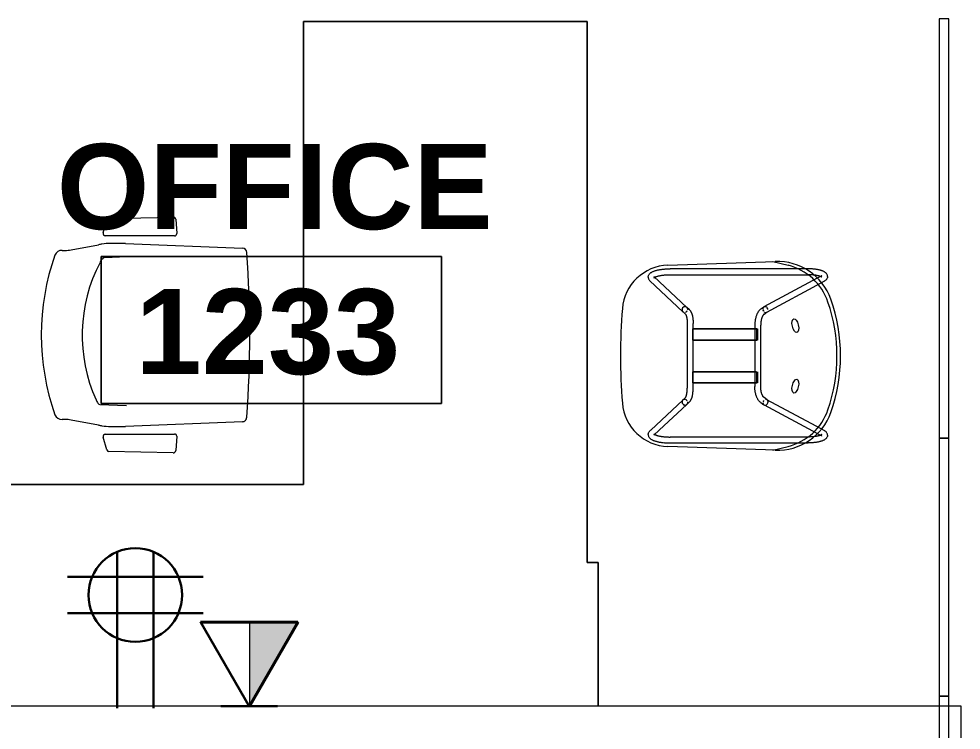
# Model space of a CAD drawing. Header units: inches. Extents: x -326 to 986, y -79 to 1436.
# Drawn here: x -183.1 to -83.5, y 586.6 to 661.8 of the extents above; entities that cross this region are included whole.
import ezdxf

# ---------------------------------------------------------------- set-up
doc = ezdxf.new("R2010")
doc.units = ezdxf.units.IN
doc.header["$MEASUREMENT"] = 0
for name, color, linetype, lineweight in [('A-ANNO-NOTE', 131, 'Continuous', 13), ('A-AREA-IDEN', 2, 'Continuous', 9), ('A-GLAZ-CURT', 52, 'Continuous', 9), ('A-WALL', 113, 'Continuous', 13), ('I-FURN', 30, 'Continuous', 9)]:
    doc.layers.add(name, color=color, linetype=linetype, lineweight=lineweight)
doc.styles.add('Swis721 Lt BT_B', font='', dxfattribs={"height": 9})
doc.styles.get('Swis721 Lt BT_B').set_extended_font_data('Swis721 Lt BT', bold=True)

# ---------------------------------------------------------------- blocks, each defined once
blk = doc.blocks.new('System Panel - Glazed - Offset-8644220-Level XX  POWER _ SIGNAL NEW')
at = {"layer": 'A-GLAZ-CURT', "lineweight": 13}
for p, q in [((22.156, 1.75), (-22.156, 1.75)), ((-22.156, 1.75), (-22.156, 0.75)), ((22.156, 0.75), (22.156, 1.75)), ((-22.156, 0.75), (22.156, 0.75))]:
    blk.add_line(p, q, dxfattribs=at)
blk = doc.blocks.new('System Panel - Glazed - Offset-8642963-Level XX  POWER _ SIGNAL NEW')
at = {"layer": 'A-GLAZ-CURT', "lineweight": 13}
for p, q in [((13.625, 1.75), (-13.625, 1.75)), ((-13.625, 1.75), (-13.625, 0.75)), ((13.625, 0.75), (13.625, 1.75)), ((-13.625, 0.75), (13.625, 0.75))]:
    blk.add_line(p, q, dxfattribs=at)
blk = doc.blocks.new('System Panel - Glazed - Offset-8642971-Level XX  POWER _ SIGNAL NEW')
at = {"layer": 'A-GLAZ-CURT', "lineweight": 13}
for p, q in [((3.25, 1.75), (-3.25, 1.75)), ((-3.25, 1.75), (-3.25, 0.75)), ((3.25, 0.75), (3.25, 1.75)), ((-3.25, 0.75), (3.25, 0.75))]:
    blk.add_line(p, q, dxfattribs=at)
blk = doc.blocks.new('Furniture 6 - Furniture 2-8662444-Level XX  POWER _ SIGNAL NEW')
at = {"layer": 'I-FURN'}
for p, q in [((-123.03, 661.512), (-153.03, 661.512)), ((-153.03, 661.512), (-153.03, 612.574)), ((-153.03, 612.574), (-153.03, 661.512)), ((-153.03, 661.512), (-123.03, 661.512)), ((-123.03, 604.355), (-123.03, 661.512)), ((-123.03, 661.512), (-123.03, 604.355)), ((-153.03, 612.574), (-225.03, 612.574)), ((-225.03, 612.574), (-153.03, 612.574)), ((-121.856, 604.355), (-123.03, 604.355)), ((-123.03, 604.355), (-121.856, 604.355)), ((-121.856, 589.146), (-121.856, 604.355)), ((-121.856, 604.355), (-121.856, 589.146))]:
    blk.add_line(p, q, dxfattribs=at)
blk = doc.blocks.new('Haworth_Chair_Very-Perforated Conference - Arms-7937587-Level XX  POWER _ SIGNAL NEW')
at = {"layer": 'I-FURN'}
for p, q in [((-9.659, -3.101), (-9.17, 9.25)), ((9.17, 9.25), (9.659, -3.101)), ((-12.221, 2.204), (-10.702, 2.33)), ((-10.469, 2.076), (-10.471, -5.238)), ((10.471, -5.238), (10.469, 2.076)), ((10.702, 2.33), (12.221, 2.204)), ((-12.311, -4.885), (-12.459, 1.93)), ((12.459, 1.93), (12.311, -4.885)), ((-8.184, -5.321), (-8.284, -2.932)), ((7.346, -5.81), (7.447, -3)), ((-10.785, -5.447), (-12.127, -5.088)), ((-8.991, -8.85), (-9.535, -5.953)), ((9.535, -5.953), (8.991, -8.85)), ((12.127, -5.088), (10.785, -5.447)), ((-8.925, -9.815), (-8.928, -9.49)), ((8.928, -9.49), (8.925, -9.815))]:
    blk.add_line(p, q, dxfattribs=at)
for centre, radius, start, end in [((-0.001, -107.246), 117.284, 85.74387, 94.25612), ((-8.705, 9.25), 0.465, 90, 180), ((8.705, 9.25), 0.465, 0, 90.14149), ((-12.199, 1.945), 0.26, 94.72362, 183.27638), ((-10.723, 2.076), 0.254, 359.98353, 85.12139), ((10.723, 2.076), 0.254, 94.87861, 180.01647), ((12.199, 1.945), 0.26, 356.72362, 85.27638), ((14.881, -4.072), 24.558, 177.73399, 181.39604), ((-14.881, -4.072), 24.558, 358.60396, 2.26601), ((-12.062, -4.844), 0.253, 189.35868, 255.01487), ((-1.673, -4.475), 8, 181.39604, 188.06317), ((1.673, -4.475), 8, 351.93683, 358.60396), ((12.062, -4.844), 0.253, 284.98513, 350.64132), ((-10.72, -5.205), 0.251, 255.01487, 352.31467), ((-1.673, -4.475), 8, 188.06317, 190.64227), ((-7.905, -5.31), 0.279, 182.28611, 236.52672), ((-7.069, -4.46), 1.467, 227.58625, 244.44888), ((0.025, 8.859), 16.547, 242.31317, 294.41188), ((7.067, -5.794), 0.28, 303.43533, 356.56467), ((1.673, -4.475), 8, 349.35773, 351.93683), ((10.72, -5.205), 0.251, 187.68533, 284.98513), ((6.231, -4.528), 1.796, 290.63116, 303.43533), ((-12.59, -9.526), 3.662, 0.55924, 10.64227), ((12.59, -9.526), 3.662, 169.35773, 179.44076), ((-8.202, -9.876), 0.726, 175.2058, 250.56974), ((8.202, -9.876), 0.726, 289.43026, 4.7942), ((0, 13.375), 25.381, 250.56974, 289.43026)]:
    blk.add_arc(centre, radius, start, end, dxfattribs=at)
blk = doc.blocks.new('HighTower_Eyes_Guest - HighTower_Eyes_Guest-V57-Level XX  POWER _ SIGNAL NEW')
at = {"layer": 'I-FURN'}
for p, q in [((-7.864, 9.086), (-7.92, 9.146)), ((-4.667, 5.665), (-7.847, 9.068)), ((7.92, 9.146), (4.668, 5.666)), ((-8.377, 8.719), (-7.864, 8.17)), ((-8.247, 8.726), (-8.249, 8.724)), ((-7.851, 8.157), (-5.124, 5.238)), ((5.124, 5.239), (8.377, 8.719)), ((8.247, 8.726), (8.249, 8.724)), ((-9.978, -4.107), (-9.581, 7.252)), ((-9.199, 7.02), (-9.199, -7.229)), ((-8.574, -7.566), (-8.574, 7.02)), ((8.574, 7.02), (8.574, -7.566)), ((9.199, -7.185), (9.199, 7.02)), ((9.581, 7.252), (9.978, -4.107)), ((-5.128, 5.245), (-4.85, 4.951)), ((-4.396, 5.38), (-4.673, 5.674)), ((3.421, 5.203), (-3.421, 5.203)), ((4.673, 5.674), (4.396, 5.38)), ((4.85, 4.951), (5.128, 5.245)), ((-3.421, 4.578), (-2.858, 4.578)), ((-1.677, 4.614), (-2.858, 4.614)), ((-2.858, 4.614), (-2.858, 4.589)), ((-2.858, 4.602), (-1.677, 4.602)), ((-2.858, 4.578), (-2.858, 4.602)), ((-2.858, 3.535), (-2.858, 4.602)), ((-2.858, 4.589), (-2.858, 4.578)), ((-2.858, 4.583), (-2.858, 3.073)), ((-1.677, 4.589), (-1.677, 4.614)), ((-1.677, 4.602), (-1.677, 4.578)), ((-1.677, 4.602), (-1.677, 3.535)), ((-1.677, 4.578), (-1.677, 4.589)), ((-1.677, 3.073), (-1.677, 4.583)), ((-1.677, 4.578), (1.677, 4.578)), ((1.677, 4.589), (1.677, 4.614)), ((1.677, 4.614), (2.033, 4.614)), ((1.677, 3.535), (1.677, 4.602)), ((1.677, 4.602), (1.677, 4.578)), ((2.858, 4.602), (1.677, 4.602)), ((1.677, 4.578), (1.677, 4.589)), ((1.677, 4.583), (1.677, 3.073)), ((2.038, 4.614), (2.858, 4.614)), ((2.858, 4.614), (2.858, 4.589)), ((2.858, 4.578), (2.858, 4.602)), ((2.858, 4.602), (2.858, 3.535)), ((2.858, 4.589), (2.858, 4.578)), ((2.858, 3.073), (2.858, 4.583)), ((2.858, 4.578), (3.421, 4.578)), ((2.858, 4.578), (2.858, 4.578)), ((-2.858, 3.207), (-2.858, 3.535)), ((-2.858, -1.431), (-2.858, 3.207)), ((-2.858, 3.073), (-2.858, 1.82)), ((-1.677, 3.535), (-1.677, 3.207)), ((-1.677, 3.207), (-1.677, -1.431)), ((-1.677, 1.82), (-1.677, 3.073)), ((1.677, 3.207), (1.677, 3.535)), ((1.677, -1.431), (1.677, 3.207)), ((1.677, 3.073), (1.677, 1.82)), ((2.858, 3.535), (2.858, 3.207)), ((2.858, 3.207), (2.858, -1.431)), ((2.858, 1.82), (2.858, 3.073)), ((-2.858, 1.82), (-2.858, 0.754)), ((-1.677, 0.754), (-1.677, 1.82)), ((1.677, 1.82), (1.677, 0.754)), ((2.858, 0.754), (2.858, 1.82)), ((-2.858, 0.754), (-2.858, 0.181)), ((-2.858, 0.181), (-2.858, -0.384)), ((-1.677, -0.384), (-1.677, 0.754)), ((1.677, 0.754), (1.677, -0.384)), ((2.858, -0.384), (2.858, 0.754)), ((-2.858, -0.384), (-2.858, -1.718)), ((-1.677, -1.718), (-1.677, -0.384)), ((1.677, -0.384), (1.677, -1.718)), ((2.858, -1.718), (2.858, -0.384)), ((3.251, -1.942), (-3.251, -1.942)), ((-2.858, -1.758), (-2.858, -1.431)), ((-2.858, -1.758), (-2.858, -1.942)), ((-2.858, -1.958), (-2.858, -1.758)), ((-2.858, -1.987), (-2.858, -2.034)), ((-2.858, -2.034), (-2.858, -1.987)), ((-1.677, -1.431), (-1.677, -1.758)), ((-1.677, -1.758), (-1.677, -1.958)), ((-1.677, -1.942), (-1.677, -1.758)), ((1.677, -1.758), (1.677, -1.431)), ((1.677, -1.758), (1.677, -1.945)), ((1.677, -1.958), (1.677, -1.758)), ((2.858, -1.431), (2.858, -1.758)), ((2.858, -1.758), (2.858, -1.958)), ((2.858, -1.943), (2.858, -1.758)), ((2.858, -1.99), (2.858, -2.037)), ((2.858, -2.037), (2.858, -1.99)), ((-5.18, -2.919), (-8.175, -8.495)), ((-4.924, -2.564), (-5.162, -2.9)), ((-4.652, -3.262), (-4.414, -2.926)), ((-3.251, -2.567), (3.251, -2.567)), ((-2.858, -2.037), (-2.858, -2.099)), ((-2.858, -2.099), (-2.858, -2.037)), ((-2.858, -2.174), (-2.858, -2.103)), ((-2.858, -2.121), (-2.858, -2.174)), ((-1.677, -2.121), (-2.858, -2.121)), ((-1.677, -2.223), (-2.858, -2.223)), ((-1.677, -2.037), (-1.677, -2.087)), ((-1.677, -2.087), (-1.677, -2.037)), ((-1.677, -2.103), (-1.677, -2.161)), ((1.677, -2.053), (1.677, -2.103)), ((1.677, -2.103), (1.677, -2.053)), ((1.677, -2.121), (1.677, -2.179)), ((1.677, -2.179), (1.677, -2.121)), ((2.858, -2.121), (1.677, -2.121)), ((2.858, -2.223), (1.677, -2.223)), ((2.858, -2.041), (2.858, -2.103)), ((2.858, -2.103), (2.858, -2.041)), ((2.858, -2.108), (2.858, -2.179)), ((2.858, -2.179), (2.858, -2.121)), ((4.414, -2.926), (4.652, -3.262)), ((5.162, -2.9), (4.924, -2.564)), ((8.197, -8.536), (5.171, -2.904)), ((-9.968, -3.844), (-9.567, -5.453)), ((-7.715, -8.958), (-4.629, -3.215)), ((4.621, -3.199), (7.715, -8.958)), ((9.968, -3.844), (9.567, -5.453)), ((-9.199, -7.229), (-9.199, -7.566)), ((9.199, -7.566), (9.199, -7.229)), ((-8.197, -8.536), (-8.427, -8.964)), ((-7.877, -9.259), (-7.715, -8.958)), ((7.715, -8.958), (7.877, -9.259)), ((8.427, -8.964), (8.197, -8.536)), ((-8.302, -9.029), (-8.304, -9.027)), ((8.302, -9.029), (8.304, -9.027))]:
    blk.add_line(p, q, dxfattribs=at)
at = {"layer": 'I-FURN', "flags": 128}
for points in [[(-8.315, 9.333), (-8.382, 9.328), (-8.445, 9.315), (-8.505, 9.294), (-8.56, 9.267), (-8.61, 9.235), (-8.654, 9.2), (-8.695, 9.163), (-8.732, 9.123), (-8.766, 9.081), (-8.797, 9.037), (-8.826, 8.992), (-8.853, 8.945), (-8.879, 8.895), (-8.9, 8.851)], [(-8.313, 9.333), (-8.249, 9.328), (-8.185, 9.315), (-8.125, 9.294), (-8.071, 9.267), (-8.021, 9.235), (-7.976, 9.2), (-7.936, 9.163), (-7.92, 9.146)], [(8.313, 9.333), (8.249, 9.328), (8.185, 9.315), (8.125, 9.294), (8.071, 9.267), (8.021, 9.235), (7.976, 9.2), (7.936, 9.163), (7.92, 9.146)], [(8.315, 9.333), (8.382, 9.328), (8.445, 9.315), (8.505, 9.294), (8.56, 9.267), (8.61, 9.235), (8.654, 9.2), (8.695, 9.163), (8.732, 9.123), (8.766, 9.081), (8.797, 9.037), (8.826, 8.992), (8.853, 8.945), (8.879, 8.895), (8.9, 8.851)], [(-8.903, 8.844), (-8.926, 8.791), (-8.948, 8.736), (-8.969, 8.679), (-8.989, 8.621), (-9.008, 8.56), (-9.026, 8.497), (-9.044, 8.433), (-9.06, 8.366), (-9.075, 8.298), (-9.09, 8.229), (-9.103, 8.157), (-9.116, 8.084), (-9.128, 8.01), (-9.139, 7.934), (-9.149, 7.857), (-9.158, 7.779), (-9.167, 7.7)], [(-8.299, 8.655), (-8.313, 8.63), (-8.327, 8.6), (-8.342, 8.567), (-8.358, 8.531), (-8.373, 8.491), (-8.388, 8.448), (-8.403, 8.402), (-8.417, 8.354), (-8.432, 8.303), (-8.445, 8.249), (-8.459, 8.193), (-8.471, 8.134), (-8.483, 8.074), (-8.495, 8.011), (-8.506, 7.947), (-8.516, 7.88), (-8.525, 7.813)], [(-8.383, 8.726), (-8.381, 8.724), (-8.377, 8.719)], [(-8.263, 8.709), (-8.273, 8.695), (-8.285, 8.677), (-8.299, 8.655)], [(-8.249, 8.724), (-8.255, 8.719), (-8.263, 8.709)], [(8.249, 8.724), (8.255, 8.719), (8.263, 8.709)], [(8.263, 8.709), (8.273, 8.695), (8.285, 8.677), (8.299, 8.655)], [(8.299, 8.655), (8.313, 8.63), (8.327, 8.6), (8.342, 8.567), (8.358, 8.531), (8.373, 8.491), (8.388, 8.448), (8.403, 8.402), (8.417, 8.354), (8.432, 8.303), (8.445, 8.249), (8.459, 8.193), (8.471, 8.134), (8.483, 8.074), (8.495, 8.011), (8.506, 7.947), (8.516, 7.88), (8.525, 7.813)], [(8.383, 8.726), (8.381, 8.724), (8.377, 8.719)], [(8.903, 8.844), (8.926, 8.791), (8.948, 8.736), (8.969, 8.679), (8.989, 8.621), (9.008, 8.56), (9.026, 8.497), (9.044, 8.433), (9.06, 8.366), (9.075, 8.298), (9.09, 8.229), (9.103, 8.157), (9.116, 8.084), (9.128, 8.01), (9.139, 7.934), (9.149, 7.857), (9.158, 7.779), (9.167, 7.7)], [(-9.186, 7.458), (-9.19, 7.376), (-9.194, 7.293), (-9.197, 7.21), (-9.198, 7.126), (-9.199, 7.043), (-9.199, 7.02)], [(-9.168, 7.684), (-9.174, 7.62), (-9.18, 7.539), (-9.186, 7.458)], [(-8.526, 7.804), (-8.534, 7.743), (-8.541, 7.673), (-8.548, 7.601), (-8.555, 7.528), (-8.56, 7.455), (-8.564, 7.38), (-8.568, 7.305), (-8.571, 7.229), (-8.573, 7.153), (-8.574, 7.077), (-8.574, 7.02)], [(8.526, 7.804), (8.534, 7.743), (8.541, 7.673), (8.548, 7.601), (8.555, 7.528), (8.56, 7.455), (8.564, 7.38), (8.568, 7.305), (8.571, 7.229), (8.573, 7.153), (8.574, 7.077), (8.574, 7.02)], [(9.168, 7.684), (9.174, 7.62), (9.18, 7.539), (9.186, 7.458)], [(9.186, 7.458), (9.19, 7.376), (9.194, 7.293), (9.197, 7.21), (9.198, 7.126), (9.199, 7.043), (9.199, 7.02)], [(-4.397, 5.381), (-4.395, 5.38), (-4.391, 5.377), (-4.384, 5.372), (-4.374, 5.366), (-4.361, 5.359), (-4.346, 5.351), (-4.329, 5.343), (-4.309, 5.334), (-4.286, 5.325), (-4.262, 5.316), (-4.236, 5.308), (-4.208, 5.299), (-4.178, 5.29), (-4.146, 5.282), (-4.113, 5.274), (-4.078, 5.266), (-4.042, 5.259), (-4.004, 5.251), (-3.966, 5.245), (-3.926, 5.239), (-3.885, 5.233), (-3.843, 5.227), (-3.801, 5.223), (-3.757, 5.218), (-3.713, 5.215), (-3.668, 5.211), (-3.623, 5.209), (-3.578, 5.206), (-3.532, 5.205), (-3.486, 5.204), (-3.44, 5.203), (-3.421, 5.203)], [(4.397, 5.381), (4.395, 5.38), (4.391, 5.377), (4.384, 5.372), (4.374, 5.366), (4.361, 5.359), (4.346, 5.351), (4.329, 5.343), (4.309, 5.334), (4.286, 5.325), (4.262, 5.316), (4.236, 5.308), (4.208, 5.299), (4.178, 5.29), (4.146, 5.282), (4.113, 5.274), (4.078, 5.266), (4.042, 5.259), (4.004, 5.251), (3.966, 5.245), (3.926, 5.239), (3.885, 5.233), (3.843, 5.227), (3.801, 5.223), (3.757, 5.218), (3.713, 5.215), (3.668, 5.211), (3.623, 5.209), (3.578, 5.206), (3.532, 5.205), (3.486, 5.204), (3.44, 5.203), (3.421, 5.203)], [(-4.85, 4.951), (-4.82, 4.921), (-4.788, 4.894), (-4.756, 4.869), (-4.722, 4.847), (-4.688, 4.826), (-4.653, 4.806), (-4.617, 4.788), (-4.581, 4.771), (-4.543, 4.755), (-4.504, 4.739), (-4.464, 4.725), (-4.423, 4.711), (-4.382, 4.699), (-4.339, 4.686), (-4.295, 4.675), (-4.25, 4.664), (-4.204, 4.654), (-4.157, 4.644), (-4.11, 4.635), (-4.062, 4.627), (-4.012, 4.62), (-3.962, 4.613), (-3.912, 4.606), (-3.861, 4.601), (-3.809, 4.596), (-3.757, 4.591), (-3.704, 4.587), (-3.651, 4.584), (-3.598, 4.582), (-3.544, 4.58), (-3.491, 4.579), (-3.437, 4.578), (-3.421, 4.578)], [(4.85, 4.951), (4.82, 4.921), (4.788, 4.894), (4.756, 4.869), (4.722, 4.847), (4.688, 4.826), (4.653, 4.806), (4.617, 4.788), (4.581, 4.771), (4.543, 4.755), (4.504, 4.739), (4.464, 4.725), (4.423, 4.711), (4.382, 4.699), (4.339, 4.686), (4.295, 4.675), (4.25, 4.664), (4.204, 4.654), (4.157, 4.644), (4.11, 4.635), (4.062, 4.627), (4.012, 4.62), (3.962, 4.613), (3.912, 4.606), (3.861, 4.601), (3.809, 4.596), (3.757, 4.591), (3.704, 4.587), (3.651, 4.584), (3.598, 4.582), (3.544, 4.58), (3.491, 4.579), (3.437, 4.578), (3.421, 4.578)], [(-4.924, -2.564), (-4.892, -2.522), (-4.858, -2.482), (-4.821, -2.443), (-4.783, -2.407), (-4.742, -2.372), (-4.7, -2.339), (-4.656, -2.307), (-4.611, -2.277), (-4.564, -2.248), (-4.515, -2.221), (-4.465, -2.195), (-4.414, -2.17), (-4.361, -2.147), (-4.307, -2.125), (-4.251, -2.104), (-4.195, -2.085), (-4.137, -2.066), (-4.078, -2.049), (-4.019, -2.033), (-3.958, -2.019), (-3.896, -2.006), (-3.834, -1.994), (-3.771, -1.983), (-3.707, -1.973), (-3.643, -1.965), (-3.578, -1.958), (-3.513, -1.952), (-3.447, -1.948), (-3.381, -1.945), (-3.315, -1.943), (-3.251, -1.942)], [(4.924, -2.564), (4.892, -2.522), (4.858, -2.482), (4.821, -2.443), (4.783, -2.407), (4.742, -2.372), (4.7, -2.339), (4.656, -2.307), (4.611, -2.277), (4.564, -2.248), (4.515, -2.221), (4.465, -2.195), (4.414, -2.17), (4.361, -2.147), (4.307, -2.125), (4.251, -2.104), (4.195, -2.085), (4.137, -2.066), (4.078, -2.049), (4.019, -2.033), (3.958, -2.019), (3.896, -2.006), (3.834, -1.994), (3.771, -1.983), (3.707, -1.973), (3.643, -1.965), (3.578, -1.958), (3.513, -1.952), (3.447, -1.948), (3.381, -1.945), (3.315, -1.943), (3.251, -1.942)], [(-4.414, -2.926), (-4.405, -2.914), (-4.393, -2.9), (-4.379, -2.885), (-4.363, -2.87), (-4.345, -2.854), (-4.324, -2.838), (-4.301, -2.821), (-4.276, -2.804), (-4.248, -2.788), (-4.218, -2.771), (-4.186, -2.754), (-4.153, -2.738), (-4.117, -2.722), (-4.079, -2.707), (-4.04, -2.692), (-3.998, -2.678), (-3.956, -2.664), (-3.911, -2.652), (-3.866, -2.64), (-3.819, -2.628), (-3.771, -2.618), (-3.722, -2.608), (-3.672, -2.6), (-3.621, -2.592), (-3.569, -2.586), (-3.517, -2.58), (-3.464, -2.575), (-3.411, -2.572), (-3.357, -2.569), (-3.303, -2.568), (-3.251, -2.567)], [(4.414, -2.926), (4.405, -2.914), (4.393, -2.9), (4.379, -2.885), (4.363, -2.87), (4.345, -2.854), (4.324, -2.838), (4.301, -2.821), (4.276, -2.804), (4.248, -2.788), (4.218, -2.771), (4.186, -2.754), (4.153, -2.738), (4.117, -2.722), (4.079, -2.707), (4.04, -2.692), (3.998, -2.678), (3.956, -2.664), (3.911, -2.652), (3.866, -2.64), (3.819, -2.628), (3.771, -2.618), (3.722, -2.608), (3.672, -2.6), (3.621, -2.592), (3.569, -2.586), (3.517, -2.58), (3.464, -2.575), (3.411, -2.572), (3.357, -2.569), (3.303, -2.568), (3.251, -2.567)], [(-8.387, -9.629), (-8.45, -9.624), (-8.511, -9.612), (-8.568, -9.592), (-8.62, -9.566), (-8.667, -9.536), (-8.709, -9.504), (-8.747, -9.468), (-8.781, -9.432), (-8.812, -9.393), (-8.84, -9.353), (-8.867, -9.312), (-8.892, -9.269), (-8.915, -9.225), (-8.937, -9.179), (-8.957, -9.131), (-8.977, -9.082), (-8.996, -9.031), (-9.014, -8.979), (-9.03, -8.925), (-9.047, -8.869), (-9.062, -8.812), (-9.076, -8.753), (-9.09, -8.693), (-9.103, -8.631), (-9.115, -8.568), (-9.126, -8.504), (-9.137, -8.438), (-9.146, -8.372), (-9.155, -8.304), (-9.163, -8.235), (-9.171, -8.165), (-9.177, -8.095), (-9.183, -8.023), (-9.188, -7.952), (-9.192, -7.879), (-9.195, -7.806), (-9.197, -7.733), (-9.199, -7.66), (-9.199, -7.586), (-9.199, -7.566)], [(-8.551, -8.079), (-8.556, -8.027), (-8.56, -7.963), (-8.565, -7.898), (-8.568, -7.833), (-8.571, -7.767), (-8.573, -7.701), (-8.574, -7.635), (-8.574, -7.569), (-8.574, -7.566)], [(8.387, -9.629), (8.45, -9.624), (8.511, -9.612), (8.568, -9.592), (8.62, -9.566), (8.667, -9.536), (8.709, -9.504), (8.747, -9.468), (8.781, -9.432), (8.812, -9.393), (8.84, -9.353), (8.867, -9.312), (8.892, -9.269), (8.915, -9.225), (8.937, -9.179), (8.957, -9.131), (8.977, -9.082), (8.996, -9.031), (9.014, -8.979), (9.03, -8.925), (9.047, -8.869), (9.062, -8.812), (9.076, -8.753), (9.09, -8.693), (9.103, -8.631), (9.115, -8.568), (9.126, -8.504), (9.137, -8.438), (9.146, -8.372), (9.155, -8.304), (9.163, -8.235), (9.171, -8.165), (9.177, -8.095), (9.183, -8.023), (9.188, -7.952), (9.192, -7.879), (9.195, -7.806), (9.197, -7.733), (9.199, -7.66), (9.199, -7.586), (9.199, -7.566)], [(8.538, -8.199), (8.544, -8.152), (8.55, -8.09), (8.556, -8.027), (8.56, -7.963), (8.564, -7.903)], [(8.565, -7.898), (8.568, -7.833), (8.571, -7.767), (8.573, -7.701), (8.574, -7.635), (8.574, -7.569), (8.574, -7.566)], [(-8.538, -8.199), (-8.544, -8.152), (-8.55, -8.09)], [(-8.384, -8.883), (-8.397, -8.85), (-8.409, -8.814), (-8.422, -8.776), (-8.435, -8.735), (-8.447, -8.692), (-8.459, -8.646), (-8.471, -8.598), (-8.482, -8.548), (-8.492, -8.496), (-8.502, -8.443), (-8.512, -8.387), (-8.521, -8.331), (-8.529, -8.272), (-8.537, -8.213)], [(-8.471, -9.029), (-8.47, -9.027), (-8.465, -9.022), (-8.458, -9.013), (-8.449, -9), (-8.438, -8.983), (-8.427, -8.964)], [(-8.316, -9.013), (-8.325, -9), (-8.335, -8.983), (-8.346, -8.963), (-8.358, -8.94), (-8.371, -8.913), (-8.384, -8.883)], [(8.316, -9.013), (8.325, -9), (8.335, -8.983), (8.346, -8.963), (8.358, -8.94), (8.371, -8.913), (8.384, -8.883)], [(8.384, -8.883), (8.397, -8.85), (8.409, -8.814), (8.422, -8.776), (8.435, -8.735), (8.447, -8.692), (8.459, -8.646), (8.471, -8.598), (8.482, -8.548), (8.492, -8.496), (8.502, -8.443), (8.512, -8.387), (8.521, -8.331), (8.529, -8.272), (8.537, -8.213)], [(8.471, -9.029), (8.47, -9.027), (8.465, -9.022), (8.458, -9.013), (8.449, -9), (8.438, -8.983), (8.427, -8.964)], [(-8.387, -9.629), (-8.323, -9.624), (-8.262, -9.612), (-8.205, -9.592), (-8.153, -9.566), (-8.107, -9.536), (-8.065, -9.504), (-8.027, -9.468), (-7.993, -9.432), (-7.962, -9.393), (-7.933, -9.353), (-7.907, -9.312), (-7.882, -9.269), (-7.877, -9.259)], [(-8.304, -9.027), (-8.309, -9.022), (-8.316, -9.013)], [(8.387, -9.629), (8.323, -9.624), (8.262, -9.612), (8.205, -9.592), (8.153, -9.566), (8.107, -9.536), (8.065, -9.504), (8.027, -9.468), (7.993, -9.432), (7.962, -9.393), (7.933, -9.353), (7.907, -9.312), (7.882, -9.269), (7.877, -9.259)], [(8.304, -9.027), (8.309, -9.022), (8.316, -9.013)]]:
    blk.add_lwpolyline(points, dxfattribs=at)
at = {"layer": 'I-FURN'}
for centre, radius, start, end in [((-4.584, 7.077), 5, 94.68367, 178), ((0, -48.875), 61.139, 85.31633, 94.68367), ((4.584, 7.077), 5, 2, 85.31633), ((-3.981, -4.316), 6, 178, 250.52754), ((3.981, -4.316), 6, 289.47246, 2), ((-3.746, -4.001), 6, 194, 251.10821), ((3.746, -4.001), 6, 288.89179, 346), ((0, 6.944), 17.568, 251.10821, 288.89179), ((0, 6.944), 17.943, 250.52754, 289.47246), ((0, 6.944), 17.943, 250.52754, 289.47246)]:
    blk.add_arc(centre, radius, start, end, dxfattribs=at)
for centre, major_axis, ratio, start_param, end_param in [((-4.9, 5.46), (0.227, 0.214), 0.915808, 2.428908, 2.632137), ((-4.9, 5.46), (0.227, 0.214), 0.915808, 2.167109, 2.356945), ((-4.895, 5.452), (0.228, 0.213), 0.916448, 2.43874, 2.608271), ((-4.895, 5.452), (0.228, 0.213), 0.916448, 2.175608, 2.346472), ((-4.9, 5.46), (0.227, 0.214), 0.915808, 2.690708, 2.898951), ((-4.895, 5.452), (0.228, 0.213), 0.916448, 2.697325, 3.13187), ((-4.9, 5.46), (0.227, 0.214), 0.915808, 1.90531, 2.091125), ((-4.895, 5.452), (0.228, 0.213), 0.916448, 1.912584, 2.084672), ((-4.9, 5.46), (0.227, 0.214), 0.915808, 2.952507, 3.141593), ((-4.9, 5.46), (0.227, 0.214), 0.915808, 1.64351, 1.82653), ((-4.9, 5.46), (0.227, 0.214), 0.915808, 3.141593, 3.214307), ((-4.895, 5.452), (0.228, 0.213), 0.916448, 3.13187, 3.141593), ((-4.9, 5.46), (0.227, 0.214), 0.915808, 3.289597, 3.476106), ((-4.895, 5.452), (0.228, 0.213), 0.916448, 1.386162, 1.561074), ((-4.9, 5.46), (0.227, 0.214), 0.915808, 1.119912, 1.298687), ((-4.895, 5.452), (0.228, 0.213), 0.916448, 1.122377, 1.299274), ((-4.895, 5.452), (0.228, 0.213), 0.916448, 3.684418, 3.861128), ((-4.9, 5.46), (0.227, 0.214), 0.915808, 0.858112, 1.035719), ((-4.895, 5.452), (0.228, 0.213), 0.916448, 0.85768, 1.037475), ((-4.895, 5.452), (0.228, 0.213), 0.916448, 3.917268, 4.104054), ((-4.9, 5.46), (0.227, 0.214), 0.915808, 0.596313, 0.772256), ((-4.895, 5.452), (0.228, 0.213), 0.916448, 0.590929, 0.775676), ((-4.9, 5.46), (0.227, 0.214), 0.915808, 0.334513, 0.508251), ((-4.895, 5.452), (0.228, 0.213), 0.916448, 0.317986, 0.513876), ((-4.895, 5.452), (0.228, 0.213), 0.916448, 4.471424, 5.226265), ((-4.895, 5.452), (0.228, 0.213), 0.916448, 6.011663, 6.535262), ((-4.9, 5.46), (0.227, 0.214), 0.915808, 6.0941, 6.355899), ((-4.9, 5.46), (0.227, 0.214), 0.915808, 4.785103, 5.278321), ((-4.895, 5.452), (0.228, 0.213), 0.916448, 5.766308, 5.982538), ((-4.895, 5.452), (0.228, 0.213), 0.916448, 5.524019, 5.708881), ((4.896, 5.452), (-0.228, 0.213), 0.916448, 1.05692, 1.31872), ((4.896, 5.452), (-0.228, 0.213), 0.916448, 6.031109, 6.554707), ((4.9, 5.46), (-0.227, 0.214), 0.915808, 6.210471, 6.472271), ((4.9, 5.46), (-0.227, 0.214), 0.915808, 1.236283, 1.433525), ((4.896, 5.452), (-0.228, 0.213), 0.916448, 1.31872, 1.808476), ((4.9, 5.46), (-0.227, 0.214), 0.915808, 1.498082, 1.759882), ((4.896, 5.452), (-0.228, 0.213), 0.916448, 5.769309, 5.979921), ((4.9, 5.46), (-0.227, 0.214), 0.915808, 5.511438, 5.948672), ((4.896, 5.452), (-0.228, 0.213), 0.916448, 5.50751, 5.70291), ((4.896, 5.452), (-0.228, 0.213), 0.916448, 2.177595, 2.364128), ((4.896, 5.452), (-0.228, 0.213), 0.916448, 5.24571, 5.434476), ((4.9, 5.46), (-0.227, 0.214), 0.915808, 5.247927, 5.425073), ((4.896, 5.452), (-0.228, 0.213), 0.916448, 2.440623, 2.627717), ((4.896, 5.452), (-0.228, 0.213), 0.916448, 4.983911, 5.168812), ((4.9, 5.46), (-0.227, 0.214), 0.915808, 4.456985, 5.163274), ((4.9, 5.46), (-0.227, 0.214), 0.915808, 2.54528, 2.707622), ((4.896, 5.452), (-0.228, 0.213), 0.916448, 4.722112, 4.904368), ((4.9, 5.46), (-0.227, 0.214), 0.915808, 3.068879, 3.141593), ((4.896, 5.452), (-0.228, 0.213), 0.916448, 3.141593, 3.151315), ((4.896, 5.452), (-0.228, 0.213), 0.916448, 3.151315, 3.593723), ((4.9, 5.46), (-0.227, 0.214), 0.915808, 3.141593, 3.330678), ((4.896, 5.452), (-0.228, 0.213), 0.916448, 4.198513, 4.377029), ((4.9, 5.46), (-0.227, 0.214), 0.915808, 4.192335, 4.377876), ((4.9, 5.46), (-0.227, 0.214), 0.915808, 3.386445, 3.592477), ((4.896, 5.452), (-0.228, 0.213), 0.916448, 3.936713, 4.120187), ((4.9, 5.46), (-0.227, 0.214), 0.915808, 3.926452, 4.116076), ((4.896, 5.452), (-0.228, 0.213), 0.916448, 3.674914, 3.857016), ((4.9, 5.46), (-0.227, 0.214), 0.915808, 3.653056, 3.854277), ((-4.904, -3.067), (-0.275, 0.148), 0.846149, 6.063543, 8.419737), ((-4.907, -3.081), (-0.255, 0.181), 0.826969, 0.26926, 0.531059), ((-4.907, -3.081), (-0.255, 0.181), 0.826969, 0, 0.00746), ((-4.907, -3.081), (-0.255, 0.181), 0.826969, 5.525085, 5.754636), ((-4.907, -3.081), (-0.255, 0.181), 0.826969, 5.082031, 5.243448), ((-4.907, -3.081), (-0.255, 0.181), 0.826969, 4.719849, 4.91726), ((-4.904, -3.067), (-0.275, 0.148), 0.846149, 4.492747, 4.754546), ((4.896, -3.052), (0.275, 0.148), 0.846149, 2.052238, 2.314038), ((4.896, -3.052), (0.275, 0.148), 0.846149, 1.528639, 1.78679), ((4.907, -3.081), (0.255, 0.181), 0.826969, 1.301537, 1.534958), ((4.896, -3.052), (0.275, 0.148), 0.846149, 1.287619, 1.528639), ((4.907, -3.081), (0.255, 0.181), 0.826969, 1.039737, 1.201154), ((4.896, -3.052), (0.275, 0.148), 0.846149, 4.251883, 6.717117), ((4.896, -3.052), (0.275, 0.148), 0.846149, 0.743241, 0.922887), ((4.907, -3.081), (0.255, 0.181), 0.826969, 0, 0.254339), ((4.907, -3.081), (0.255, 0.181), 0.826969, 6.275725, 6.283185), ((4.907, -3.081), (0.255, 0.181), 0.826969, 5.752126, 5.946129), ((-4.907, -3.081), (-0.255, 0.181), 0.826969, 0.531059, 0.792858), ((-4.904, -3.067), (-0.275, 0.148), 0.846149, 2.136552, 2.294271), ((-4.904, -3.067), (-0.275, 0.148), 0.846149, 2.398351, 2.575143), ((-4.904, -3.067), (-0.275, 0.148), 0.846149, 2.660151, 2.896492), ((-4.904, -3.067), (-0.275, 0.148), 0.846149, 2.92195, 3.141593), ((-4.907, -3.081), (-0.255, 0.181), 0.826969, 3.141593, 3.382773), ((-4.904, -3.067), (-0.275, 0.148), 0.846149, 3.141593, 3.18375), ((-4.904, -3.067), (-0.275, 0.148), 0.846149, 3.19024, 3.369721), ((-4.907, -3.081), (-0.255, 0.181), 0.826969, 3.737682, 3.917238), ((4.896, -3.052), (0.275, 0.148), 0.846149, 2.575837, 2.796189), ((4.896, -3.052), (0.275, 0.148), 0.846149, 2.92445, 3.361235), ((4.907, -3.081), (0.255, 0.181), 0.826969, 2.900413, 3.141593), ((4.907, -3.081), (0.255, 0.181), 0.826969, 5.490327, 5.654906)]:
    blk.add_ellipse(centre, major_axis=major_axis, ratio=ratio, start_param=start_param, end_param=end_param, dxfattribs=at)
for centre, major_axis in [((-3.194, -6.224), (-0.731, 0.169)), ((3.194, -6.224), (0.731, 0.169))]:
    blk.add_ellipse(centre, major_axis=major_axis, ratio=0.429347, dxfattribs=at)
blk = doc.blocks.new('Room Tag - Room Name and Number-3379422-Level XX  POWER _ SIGNAL NEW')
at = {"layer": 'A-AREA-IDEN'}
for p, q in [((-0.1881, -0.1636), (-0.1881, -0.0018)), ((-0.1881, -0.0018), (0.1869, -0.0018)), ((0.1869, -0.0018), (-0.1881, -0.0018)), ((-0.1881, -0.0018), (-0.1881, -0.1636)), ((0.1869, -0.0018), (0.1869, -0.1636)), ((0.1869, -0.1636), (0.1869, -0.0018)), ((0.1869, -0.1636), (-0.1881, -0.1636)), ((-0.1881, -0.1636), (0.1869, -0.1636))]:
    blk.add_line(p, q, dxfattribs=at)

msp = doc.modelspace()

# ---------------------------------------------------------------- hatches: boundary and pattern name
at = {"layer": 'A-ANNO-NOTE', "lineweight": 9}
msp.add_hatch(color=256, dxfattribs=at).paths.add_polyline_path([(-158.725, 589.078), (-153.568, 598.011), (-158.725, 598.011)], flags=0)

# ---------------------------------------------------------------- linework, layer by layer
at = {"layer": 'A-ANNO-NOTE', "lineweight": 30}
for p, q in [((-172.718, 588.94), (-172.718, 605.466)), ((-168.886, 588.94), (-168.886, 605.466)), ((-177.975, 602.818), (-163.628, 602.818)), ((-177.975, 598.986), (-163.628, 598.986)), ((-158.764, 589.146), (-163.921, 598.078)), ((-163.921, 598.078), (-153.607, 598.078)), ((-158.725, 589.078), (-163.882, 598.011)), ((-163.882, 598.011), (-153.568, 598.011)), ((-158.764, 589.146), (-153.607, 598.078)), ((-158.725, 589.078), (-153.568, 598.011)), ((-155.764, 589.146), (-161.764, 589.146))]:
    msp.add_line(p, q, dxfattribs=at)
at = {"layer": 'A-ANNO-NOTE', "lineweight": 9}
for p, q in [((-158.725, 589.078), (-153.568, 598.011)), ((-153.568, 598.011), (-158.725, 598.011)), ((-158.725, 598.011), (-158.725, 589.078))]:
    msp.add_line(p, q, dxfattribs=at)
at = {"layer": 'A-ANNO-NOTE', "lineweight": 30}
msp.add_circle((-170.802, 600.902), 4.95, dxfattribs=at)
at = {"layer": 'A-WALL'}
for p, q in [((-83.485, 589.146), (-224.61, 589.146)), ((-83.485, 584.521), (-83.485, 589.146))]:
    msp.add_line(p, q, dxfattribs=at)

# ---------------------------------------------------------------- block references
at = {"layer": 'A-AREA-IDEN', "xscale": 95.99999999999994, "yscale": 95.99999999999994, "zscale": 95.99999999999994}
msp.add_blockref('Room Tag - Room Name and Number-3379422-Level XX  POWER _ SIGNAL NEW', (-156.353, 636.845), dxfattribs=at)
at = {"layer": 'A-GLAZ-CURT', "rotation": 269.9999999999999}
for name, p in [('System Panel - Glazed - Offset-8644220-Level XX  POWER _ SIGNAL NEW', (-86.547, 639.627)), ('System Panel - Glazed - Offset-8642963-Level XX  POWER _ SIGNAL NEW', (-86.547, 603.847)), ('System Panel - Glazed - Offset-8642971-Level XX  POWER _ SIGNAL NEW', (-86.547, 586.972))]:
    msp.add_blockref(name, p, dxfattribs=at)
at = {"layer": 'I-FURN'}
msp.add_blockref('Furniture 6 - Furniture 2-8662444-Level XX  POWER _ SIGNAL NEW', (0, 0), dxfattribs=at)
for name, p, rotation in [('Haworth_Chair_Very-Perforated Conference - Arms-7937587-Level XX  POWER _ SIGNAL NEW', (-168.732, 628.384), 270.0000000000005), ('HighTower_Eyes_Guest - HighTower_Eyes_Guest-V57-Level XX  POWER _ SIGNAL NEW', (-107.241, 626.172), 90.00000000000007)]:
    msp.add_blockref(name, p, dxfattribs=dict(at, rotation=rotation))

# ---------------------------------------------------------------- texts
at = {"layer": 'A-AREA-IDEN', "char_height": 9, "attachment_point": 1, "style": 'Swis721 Lt BT_B'}
for s, insert, width in [('OFFICE', (-179.095, 648.562), 54.843), ('1233', (-170.764, 633.243), 33.936)]:
    msp.add_mtext(s, dxfattribs=dict(at, insert=insert, width=width))

doc.saveas('drawing.dxf')
